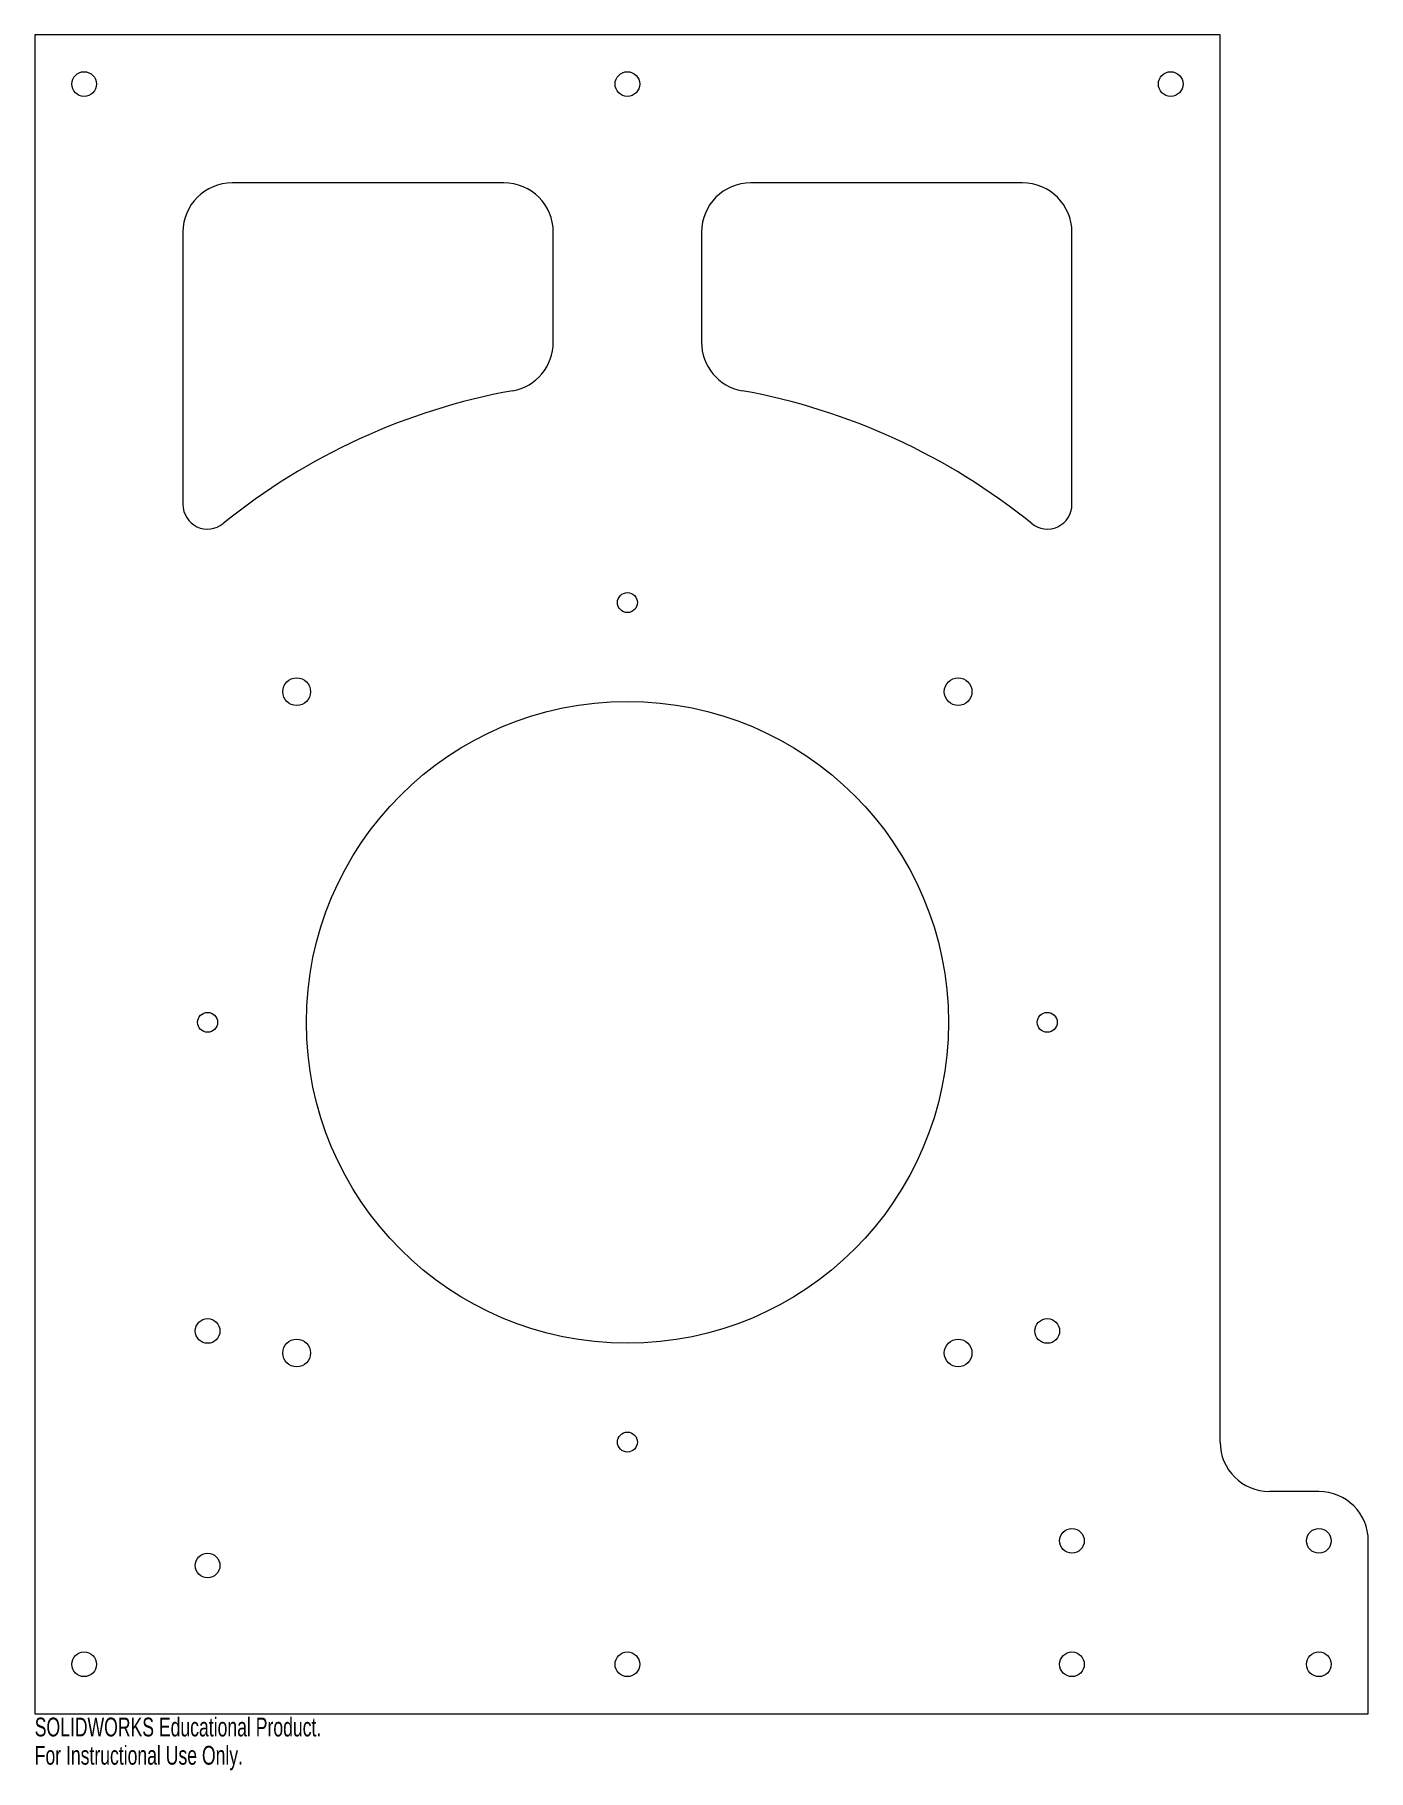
# Model space of a CAD drawing. Header units: inches. Extents: x -6 to 7.5, y -7.6 to 10.
import ezdxf

# ---------------------------------------------------------------- set-up
doc = ezdxf.new("R2010")
doc.units = ezdxf.units.IN
doc.header["$MEASUREMENT"] = 0
doc.styles.add('SLDTEXTSTYLE0', font='TXT', dxfattribs={"width": 0.7})

msp = doc.modelspace()

# ---------------------------------------------------------------- linework, layer by layer
at = {"color": 7, "linetype": 'Continuous', "lineweight": 15}
for p, q in [((6, 10), (-6, 10)), ((-6, 10), (-6, -7)), ((6, -4.25), (6, 10)), ((-1.25, 8.5), (-4, 8.5)), ((4, 8.5), (1.25, 8.5)), ((-4.5, 8), (-4.5, 5.244)), ((-0.75, 6.887), (-0.75, 8)), ((0.75, 8), (0.75, 6.887)), ((4.5, 5.244), (4.5, 8)), ((7, -4.75), (6.5, -4.75)), ((7.5, -7), (7.5, -5.25)), ((-6, -7), (7.5, -7))]:
    msp.add_line(p, q, dxfattribs=at)
for centre, radius in [((-5.5, 9.5), 0.125), ((0, 9.5), 0.125), ((5.5, 9.5), 0.125), ((0, 4.25), 0.101), ((-3.348, 3.348), 0.14), ((3.348, 3.348), 0.14), ((0, 0), 3.25), ((-4.25, 0), 0.101), ((4.25, 0), 0.101), ((-4.25, -3.125), 0.125), ((4.25, -3.125), 0.125), ((-3.348, -3.348), 0.14), ((3.348, -3.348), 0.14), ((0, -4.25), 0.101), ((4.5, -5.25), 0.125), ((7, -5.25), 0.125), ((-4.25, -5.5), 0.125), ((-5.5, -6.5), 0.125), ((0, -6.5), 0.125), ((4.5, -6.5), 0.125), ((7, -6.5), 0.125)]:
    msp.add_circle(centre, radius, dxfattribs=at)
for centre, radius, start, end in [((-4, 8), 0.5, 90, 180), ((-1.25, 8), 0.5, 0, 90), ((1.25, 8), 0.5, 90, 180), ((4, 8), 0.5, 0, 90), ((-1.25, 6.887), 0.5, 280.2866, 0), ((1.25, 6.887), 0.5, 180, 259.7134), ((0, 0), 6.5, 100.2866, 129.0228), ((0, 0), 6.5, 50.9772, 79.7134), ((-4.25, 5.244), 0.25, 180, 309.0228), ((4.25, 5.244), 0.25, 230.9772, 0), ((6.5, -4.25), 0.5, 180, 270), ((7, -5.25), 0.5, 0, 90)]:
    msp.add_arc(centre, radius, start, end, dxfattribs=at)

# ---------------------------------------------------------------- texts
at = {"color": 7, "linetype": 'Continuous', "char_height": 0.1903, "attachment_point": 1, "style": 'SLDTEXTSTYLE0'}
for s, insert in [('SOLIDWORKS Educational Product.', (-6, -7.04)), ('For Instructional Use Only.', (-6, -7.326))]:
    msp.add_mtext(s, dxfattribs=dict(at, insert=insert))

doc.saveas('drawing.dxf')
